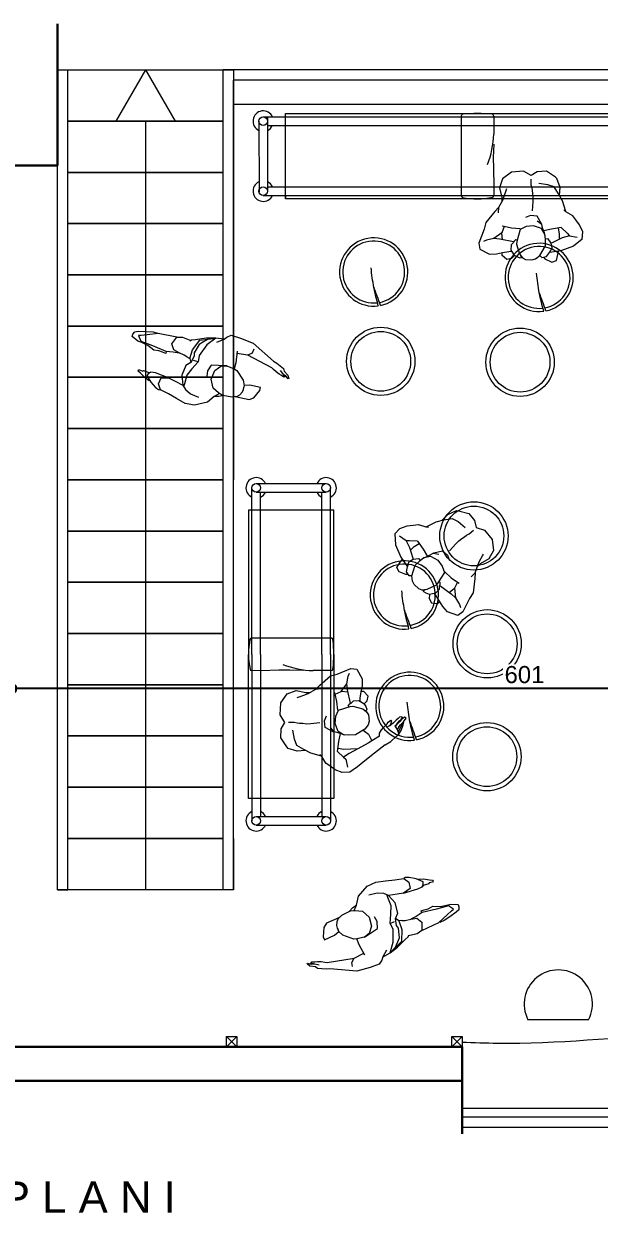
# Model space of a CAD drawing. Header units: millimetres. Extents: x 5421816 to 5431444, y -630403 to -629653.
# Drawn here: x 5427168 to 5427506, y -630363 to -629666 of the extents above; entities that cross this region are included whole.
import ezdxf

# ---------------------------------------------------------------- set-up
doc = ezdxf.new("R2010")
doc.units = ezdxf.units.MM
doc.header["$LTSCALE"] = 0.05
doc.header["$PDMODE"] = 3
doc.layers.get('0').update_dxf_attribs({"color": 253})
for name, color, linetype, lineweight in [('A-ALÇIPAN', 30, 'Continuous', 30), ('TEFRIS', 251, 'Continuous', 9), ('tefriş', 45, 'Continuous', 18)]:
    doc.layers.add(name, color=color, linetype=linetype, lineweight=lineweight)
doc.layers.add('DUVAR', color=255, linetype='Continuous')
doc.styles.add('A Tasarım_ölçü yazısı', font='romans.shx', dxfattribs={"width": 0.7, "height": 22})
doc.styles.get("Standard").update_dxf_attribs({"font": 'arial.ttf'})
doc.dimstyles.new('A Tasarim_200', dxfattribs={"dimscale": 0.5, "dimtxt": 30, "dimasz": 0.75, "dimexe": 3, "dimexo": 0, "dimgap": 25, "dimtad": 0, "dimdec": 0, "dimzin": 12, "dimdsep": 46, "dimtxsty": 'A Tasarım_ölçü yazısı', "dimblk": 'DD1', "dimcen": 1, "dimdle": 3, "dimse1": 1, "dimse2": 1, "dimclrd": 256, "dimclre": 256, "dimclrt": 7, "dimazin": 0, "dimtm": 1e-09, "dimtfac": 1, "dimtdec": 0, "dimtix": 1, "dimtmove": 1, "dimatfit": 0, "dimldrblk": 'DD1', "dimfxl": 0, "dimfxlon": 1, "dimtvp": 0.8, "dimtolj": 1, "dimtzin": 0, "dimarcsym": 0})

# ---------------------------------------------------------------- blocks, each defined once
blk = doc.blocks.new('ADSAFDF')
for p, q in [((21261.02128082808, -21269.79024081825), (21262.33876405384, -21268.38221481876)), ((21262.33876405384, -21268.38221481876), (21264.66130638997, -21266.77420538668)), ((21264.66130638997, -21266.77420538668), (21270.37612595167, -21267.22250370873)), ((21270.37612595167, -21267.22250370873), (21278.27352093499, -21268.62726456049)), ((21278.27352093499, -21268.62726456049), (21292.06781632888, -21276.40379472724)), ((21209.09762067044, -21276.45748572842), (21210.96368576379, -21275.72468119397)), ((21210.96368576379, -21275.72468119397), (21215.46247846853, -21274.94594832733)), ((21215.46247846853, -21274.94594832733), (21219.50313470497, -21274.25499941499)), ((21222.65958609957, -21274.58552737978), (21216.43922370649, -21276.63988125034)), ((21219.50313470497, -21274.25499941499), (21222.21299369215, -21274.40273603309)), ((21233.73974845434, -21274.4369991526), (21222.65958609957, -21274.58552737978)), ((21231.7076283874, -21278.76807763416), (21233.73974845434, -21274.4369991526)), ((21233.73974845434, -21274.4369991526), (21237.08398888923, -21273.8181839946)), ((21233.73974845434, -21274.4369991526), (21233.73974845434, -21274.4369991526)), ((21237.08398888923, -21273.8181839946), (21242.14966841856, -21274.73626675423)), ((21242.55486767187, -21274.43861448665), (21241.72438098388, -21275.08241823575)), ((21244.84078001706, -21273.65243030599), (21242.55486767187, -21274.43861448665)), ((21244.26469721422, -21279.7805335669), (21247.31479425552, -21273.40839692921)), ((21250.71554393176, -21271.43526263456), (21244.84078001706, -21273.65243030599)), ((21247.35740318572, -21275.9972864856), (21245.69695624022, -21281.36738582347)), ((21247.31479425552, -21273.40839692921), (21256.11185535436, -21270.20439324481)), ((21249.58006438303, -21273.93924224535), (21247.35740318572, -21275.9972864856)), ((21251.90436319668, -21275.08115755925), (21248.71512002022, -21282.18479312339)), ((21251.8733107251, -21271.84268756581), (21249.58006438303, -21273.93924224535)), ((21256.11185535436, -21270.20439324481), (21250.71554393176, -21271.43526263456)), ((21256.11185535436, -21270.20439324481), (21251.8733107251, -21271.84268756581)), ((21256.11185535436, -21270.20439324481), (21251.90436319668, -21275.08115755925)), ((21261.17465887011, -21269.75761301386), (21256.11185535436, -21270.20439324481)), ((21256.11185535436, -21270.20439324481), (21256.11185535436, -21270.20439324481)), ((21257.31646146192, -21272.4095696007), (21261.02128082808, -21269.79024081825)), ((21270.06698108098, -21275.1674159242), (21270.71207801231, -21281.97086150716)), ((21278.76091197655, -21274.42837917607), (21276.55625718665, -21276.21538311328)), ((21279.43278273256, -21271.96765850832), (21278.76091197655, -21274.42837917607)), ((21208.12483748337, -21279.51837666423), (21208.20569472602, -21278.10461784874)), ((21211.87414658093, -21281.41442815512), (21208.12483748337, -21279.51837666423)), ((21208.20569472602, -21278.10461784874), (21209.09762067044, -21276.45748572842)), ((21213.19097953083, -21277.78142474016), (21211.59660249532, -21278.09571607166)), ((21211.59660249532, -21278.09571607166), (21213.5773979779, -21281.02722207587)), ((21214.39877410829, -21281.80887766334), (21211.87414658093, -21281.41442815512)), ((21216.43922370649, -21276.63988125034), (21213.19097953083, -21277.78142474016)), ((21213.5773979779, -21281.02722207587), (21220.8323165702, -21282.23143302911)), ((21218.22278107815, -21282.74371006929), (21214.39877410829, -21281.80887766334)), ((21222.09528068662, -21284.65363525133), (21218.22278107815, -21282.74371006929)), ((21220.8323165702, -21282.23143302911), (21229.1962068986, -21283.88311659912)), ((21233.50363476673, -21282.15627537823), (21231.7076283874, -21278.76807763416)), ((21233.40895922026, -21283.21848834473), (21236.95207698731, -21283.07978494851)), ((21236.95207698731, -21283.07978494851), (21233.50363476673, -21282.15627537823)), ((21240.15991029005, -21283.84025954373), (21236.95207698731, -21283.07978494851)), ((21243.70060548537, -21285.09270433227), (21244.26469721422, -21279.7805335669)), ((21245.69695624022, -21281.36738582347), (21246.08460481246, -21283.28061611619)), ((21248.71512002022, -21282.18479312339), (21248.87235627261, -21285.89948996801)), ((21276.55625718665, -21276.21538311328), (21270.07862818311, -21276.47233933277)), ((21270.71207801231, -21281.97086150716), (21270.40485266804, -21285.6461562868)), ((21291.98932408018, -21280.35521563626), (21276.55625718665, -21276.21538311328)), ((21293.1418718687, -21281.16040182806), (21291.98932408018, -21280.35521563626)), ((21292.06781632888, -21276.40379472724), (21294.14695765077, -21277.1404002189)), ((21294.93511956916, -21282.28122680131), (21293.1418718687, -21281.16040182806)), ((21294.14695765077, -21277.1404002189), (21298.59156968376, -21279.3943751636)), ((21296.84911745635, -21283.21604586781), (21294.93511956916, -21282.28122680131)), ((21296.95891378759, -21280.90214085951), (21299.49760585345, -21282.98433289936)), ((21298.59156968376, -21279.3943751636), (21299.34169031083, -21280.85457735776)), ((21300.9541377093, -21283.36689980302), (21298.94979826032, -21282.6765745317)), ((21299.34169031083, -21280.85457735776), (21302.00647918061, -21282.60956245571)), ((21299.49760585345, -21282.98433289936), (21300.89242853111, -21283.78497051649)), ((21302.00647918061, -21282.60956245571), (21302.96535531075, -21284.446884706)), ((21225.04863802094, -21284.41926079472), (21222.09528068662, -21284.65363525133)), ((21227.42188516388, -21284.83623864887), (21225.04863802094, -21284.41926079472)), ((21229.34665290958, -21285.13301937712), (21227.42188516388, -21284.83623864887)), ((21229.1962068986, -21283.88311659912), (21233.40895922026, -21283.21848834473)), ((21229.45719983118, -21283.93751648637), (21229.34665290958, -21285.13301937712)), ((21241.95440874798, -21284.56203149165), (21240.15991029005, -21283.84025954373)), ((21242.29395322071, -21289.55165666513), (21241.24679067278, -21295.64125995937)), ((21241.95440874798, -21284.56203149165), (21243.70060548537, -21285.09270433227)), ((21244.90361263929, -21287.18186524674), (21242.29395322071, -21289.55165666513)), ((21243.70060548537, -21285.09270433227), (21244.90361263929, -21287.18186524674)), ((21246.08460481246, -21283.28061611619), (21244.90361263929, -21287.18186524674)), ((21248.87235627261, -21285.89948996801), (21246.15938685093, -21285.76433349903)), ((21248.87235627261, -21285.89948996801), (21246.26179198864, -21290.71433720591)), ((21256.91092829408, -21286.27222544388), (21255.3438294367, -21289.95017500957)), ((21255.3438294367, -21289.95017500957), (21255.73413276584, -21293.12327881772)), ((21261.09286541501, -21285.55675035642), (21256.91092829408, -21286.27222544388)), ((21258.55308078238, -21294.25809475647), (21259.5535139148, -21288.98831893945)), ((21259.5535139148, -21288.98831893945), (21262.4457418391, -21285.61447069187)), ((21265.93093138831, -21284.81364522578), (21261.09286541501, -21285.55675035642)), ((21262.4457418391, -21285.61447069187), (21265.93093138831, -21284.81364522578)), ((21265.93093138831, -21284.81364522578), (21270.40485266804, -21285.6461562868)), ((21270.40485266804, -21285.6461562868), (21272.22329689046, -21286.26822601773)), ((21270.40485266804, -21285.6461562868), (21272.22329689046, -21286.26822601773)), ((21272.22329689046, -21286.26822601773), (21276.94989765799, -21291.07568864239)), ((21298.45125758933, -21283.71137202337), (21296.84911745635, -21283.21604586781)), ((21299.97223578192, -21284.33174841352), (21298.45125758933, -21283.71137202337)), ((21300.89242853111, -21283.78497051649), (21299.97223578192, -21284.33174841352)), ((21302.61076360971, -21284.80702046108), (21300.9541377093, -21283.36689980302)), ((21302.96535531075, -21284.446884706), (21302.61076360971, -21284.80702046108)), ((21241.24679067278, -21295.64125995937), (21242.97053259861, -21301.14556078307)), ((21244.10037745467, -21295.00934541131), (21243.87515747093, -21300.23306887449)), ((21246.26179198864, -21290.71433720591), (21244.10037745467, -21295.00934541131)), ((21260.68945996177, -21299.1618721147), (21258.55308078238, -21294.25809475647)), ((21276.94989765799, -21291.07568864239), (21278.17556809489, -21294.00474773619)), ((21278.03690610735, -21297.8648293151), (21278.31350385914, -21296.22539784707)), ((21281.34199713746, -21293.15016544088), (21278.17556809489, -21294.00474773619)), ((21278.17556809489, -21294.00474773619), (21278.23887156988, -21295.02388086185)), ((21278.31350385914, -21296.22539784707), (21278.23887156988, -21295.02388086185)), ((21287.82391245455, -21293.13555120643), (21281.34199713746, -21293.15016544088)), ((21285.20154008568, -21299.84184071157), (21287.82754465365, -21294.98883901527)), ((21287.82754465365, -21294.98883901527), (21287.82391245455, -21293.13555120643)), ((21215.71669033636, -21297.85340706923), (21216.39268611346, -21297.67228833696)), ((21215.75464104007, -21298.61652311614), (21215.71669033636, -21297.85340706923)), ((21217.38396876081, -21299.5579991689), (21215.75464104007, -21298.61652311614)), ((21216.39268611346, -21297.67228833696), (21218.32167058729, -21298.05385972482)), ((21219.31094875335, -21300.9046744572), (21217.38396876081, -21299.5579991689)), ((21218.32167058729, -21298.05385972482), (21218.66793934279, -21297.57663731265)), ((21218.66793934279, -21297.57663731265), (21222.0709929408, -21298.03990207948)), ((21220.40856167231, -21301.51009178946), (21219.31094875335, -21300.9046744572)), ((21223.2661306697, -21302.7679875621), (21220.40856167231, -21301.51009178946)), ((21221.86655816622, -21298.75507198865), (21221.17457367929, -21299.97199042541)), ((21221.17457367929, -21299.97199042541), (21224.31912916543, -21303.28062313288)), ((21223.00291607118, -21297.6260548265), (21221.86655816622, -21298.75507198865)), ((21222.0709929408, -21298.03990207948), (21223.00291607118, -21297.6260548265)), ((21225.82531312389, -21297.52319374404), (21223.00291607118, -21297.6260548265)), ((21224.31912916543, -21303.28062313288), (21227.58721367574, -21305.80560917572)), ((21234.38471958067, -21298.8175316122), (21225.82531312389, -21297.52319374404)), ((21228.88292466945, -21303.36485887083), (21229.7002529028, -21299.6329984187)), ((21230.6839536246, -21306.54410845131), (21228.88292466945, -21303.36485887083)), ((21229.7002529028, -21299.6329984187), (21234.38471958067, -21298.8175316122)), ((21234.38471958067, -21298.8175316122), (21238.13003979226, -21299.77877733046)), ((21238.13003979226, -21299.77877733046), (21242.97053259861, -21301.14556078307)), ((21242.97053259861, -21301.14556078307), (21245.12746247453, -21303.34580424838)), ((21243.87515747093, -21300.23306887449), (21243.72032805006, -21301.49327424202)), ((21245.12746247453, -21303.34580424838), (21248.45259692759, -21305.15794995843)), ((21262.42552697177, -21303.80805623701), (21259.24029934971, -21308.02647940232)), ((21264.49991846759, -21301.33238377276), (21260.68945996177, -21299.1618721147)), ((21264.96887055145, -21301.50057959629), (21262.42552697177, -21303.80805623701)), ((21265.0412769277, -21303.37047044868), (21262.42552697177, -21303.80805623701)), ((21266.97915062383, -21302.22159297493), (21264.49991846759, -21301.33238377276)), ((21267.82306185235, -21302.19962434722), (21265.0412769277, -21303.37047044868)), ((21272.66245520563, -21302.08645597195), (21266.97915062383, -21302.22159297493)), ((21274.45393967971, -21301.41236069699), (21272.66245520563, -21302.08645597195)), ((21274.45393967971, -21301.41236069699), (21282.85402881775, -21301.41530654334)), ((21274.46568945769, -21301.41566273722), (21275.3698806893, -21301.07930855484)), ((21275.3698806893, -21301.07930855484), (21276.90555514785, -21299.73543201563)), ((21276.90555514785, -21299.73543201563), (21278.03690610735, -21297.8648293151)), ((21282.85402881775, -21301.41530654334), (21285.20154008568, -21299.84184071157)), ((21227.58721367574, -21305.80560917572), (21229.65436842645, -21306.60281101339)), ((21229.65436842645, -21306.60281101339), (21230.6839536246, -21306.54410845131)), ((21235.91621447657, -21307.94640905792), (21230.6839536246, -21306.54410845131)), ((21240.98765937091, -21309.68420870728), (21235.91621447657, -21307.94640905792)), ((21246.54975783686, -21311.43510770112), (21240.98765937091, -21309.68420870728)), ((21248.45259692759, -21305.15794995843), (21253.35890512954, -21306.13895869504)), ((21259.24029934971, -21308.02647940232), (21252.05537946356, -21311.29630706233)), ((21252.05537946356, -21311.29630706233), (21246.54975783686, -21311.43510770112))]:
    blk.add_line(p, q)
blk = doc.blocks.new('insanplanoturan2')
for p, q in [((-4.345460804039348, 28.00359662565734), (-8.086140399309741, 30.21107921943279)), ((-3.590950618071972, 26.86895153683618), (-4.345460804039348, 28.00359662565734)), ((-1.535937502870588, 25.72386914699471), (-5.348861983028186, 20.44999255022937)), ((1.113041609659938, 27.39352870883213), (-1.535937502870588, 25.72386914699471)), ((3.272360946843925, 27.83502522758722), (1.113041609659938, 27.39352870883213)), ((6.996986123250487, 27.12060358814717), (3.272360946843925, 27.83502522758722)), ((8.626509637928372, 25.99679426767967), (6.996986123250487, 27.12060358814717)), ((10.1436522205595, 23.58863143810645), (8.626509637928372, 25.99679426767967)), ((10.16773384885524, 25.88441333563292), (9.258668015088475, 25.73298380769902)), ((9.258668015088475, 25.73298380769902), (9.55863200756339, 24.51723495079868)), ((11.38786968250566, 17.64849645849252), (10.1436522205595, 23.58863143810645)), ((11.59657712773533, 25.19407332448859), (10.16773384885524, 25.88441333563292)), ((13.3705904121876, 24.0702640040211), (11.59657712773533, 25.19407332448859)), ((13.24215506127702, 24.15856330777211), (15.04827718345692, 25.75597798472234)), ((14.97603229856975, 20.86740744068872), (13.3705904121876, 24.0702640040211)), ((16.26841301710737, 21.47747535751393), (14.73521601561242, 21.50155698580966)), ((15.04827718345692, 25.75597798472234), (17.91399095064907, 26.12522961859024)), ((20.07393316490364, 21.80976609806996), (16.26841301710737, 21.47747535751393)), ((17.91399095064907, 26.12522961859024), (20.40242587454139, 23.48427771549161)), ((23.66147290389714, 22.16781536865825), (20.07393316490364, 21.80976609806996)), ((20.40242587454139, 23.48427771549161), (20.20174563874362, 21.81461815365419)), ((27.75534971417161, 21.89489024797328), (23.66147290389714, 22.16781536865825)), ((33.10949840525604, 18.44319019225169), (27.75534971417161, 21.89489024797328)), ((-27.27919815100826, 18.74019694123238), (-27.92940211499302, 14.4055038480006)), ((-27.92940211499302, 14.4055038480006), (-26.54872209270438, 10.19924610567939)), ((-27.27919815100826, 18.74019694123238), (-27.27919815100826, 18.74019694123238)), ((-19.98246477740141, 15.9065920117679), (-24.47770205927142, 17.28727203405654)), ((-18.78641057204672, 14.34128617254531), (-19.98246477740141, 15.9065920117679)), ((-15.71379465674572, 10.73108663746928), (-18.78641057204672, 14.34128617254531)), ((-14.02854905353609, 17.26393155583073), (-14.37229696526596, 14.20222774494337)), ((-14.37229696526596, 14.20222774494337), (-14.0503570072194, 10.86550448852797)), ((-5.348861983028186, 20.44999255022937), (-5.846548967806655, 16.4283606248421)), ((-5.846548967806655, 16.4283606248421), (-5.830494548942816, 13.53053801992232)), ((-5.846548967806655, 14.49380315175161), (-5.54151500939404, 12.71176265786743)), ((8.40977498326675, 9.372443534192563), (10.99453642034204, 16.09121782870185)), ((11.38786968250566, 14.95135408937053), (10.63719194177494, 15.1623441375197)), ((10.99453642034204, 16.09121782870185), (11.38786968250566, 17.64849645849252)), ((11.38786968250566, 14.95135408937053), (12.59195109729226, 15.84237433631261)), ((12.59195109729226, 15.84237433631261), (12.96922994059207, 16.6611496983675)), ((12.93712110286442, 16.1313538758614), (20.71548704238591, 13.8837352349264)), ((12.96922994059207, 16.6611496983675), (14.47834531379127, 17.79298622826692)), ((14.47834531379127, 17.79298622826692), (14.97603229856976, 20.86740744068872)), ((14.97603229856976, 20.86740744068872), (14.97603229856976, 20.8674074406887)), ((19.31072539180153, 14.27706849709003), (19.29302217989135, 10.19777053079887)), ((28.6495679520367, 13.70296832546563), (30.44927111887321, 14.22506110574106)), ((29.4009276477133, 7.028498380074659), (33.27004259389427, 14.87108199505142)), ((33.27004259389427, 14.87108199505142), (33.10949840525604, 18.44319019225169)), ((-26.54872209270438, 10.19924610567939), (-24.71049113279683, 6.988362332915095)), ((-24.71049113279683, 6.988362332915095), (-23.10504924641469, 4.459791361863228)), ((-15.71379465674572, 10.73108663746928), (-9.907324221022513, 10.95137932756424)), ((-9.907324221022513, 10.95137932756424), (-5.083964071775128, 11.59598054683185)), ((-5.830494548942816, 13.53053801992232), (-4.08056289278629, 10.143055639656)), ((-5.54151500939404, 12.71176265786743), (-4.915392673705007, 10.26346378113467)), ((-4.915392673705007, 10.26346378113467), (-4.514032202109469, 7.823192113833812)), ((-4.514032202109469, 7.823192113833809), (-2.097795312042784, 5.48920205494715)), ((-4.514032202109469, 7.823192113833812), (-4.457841736086095, 7.26931466303197)), ((-4.457841736086095, 7.26931466303197), (-2.362740074357397, 2.525233888772739)), ((-4.08056289278629, 10.143055639656), (0.3504567136284109, 8.039926768495405)), ((0.3504567136284109, 8.039926768495405), (4.733313063451668, 8.080062815654955)), ((4.733313063451668, 8.080062815654955), (8.40977498326675, 9.372443534192563)), ((8.2813396323562, 9.051355156916145), (13.28229110843659, 8.104144443950688)), ((13.28229110843659, 8.104144443950688), (17.60895699223646, 6.771627678253502)), ((17.60895699223646, 6.771627678253502), (19.29302217989135, 10.19777053079887)), ((19.29302217989135, 10.19777053079887), (24.15915988867561, 13.11312312946297)), ((20.71548704238591, 13.8837352349264), (24.15915988867561, 13.11312312946297)), ((24.15915988867561, 13.11312312946297), (28.6495679520367, 13.70296832546563)), ((28.02827483485657, 3.215573899917061), (29.4009276477133, 7.028498380074659)), ((-23.10504924641469, 4.459791361863228), (-19.3723968605762, 1.746594573877399)), ((-19.3723968605762, 1.746594573877399), (-18.30477800613208, 0.5665947873865242)), ((-19.25551216677739, 1.617406228099767), (-18.03185288544712, -4.747417856538366)), ((-2.362740074357397, 2.525233888772739), (1.562565337846941, 1.754621783309307)), ((1.562565337846941, 1.754621783309307), (4.620932131404921, 2.65366923968331)), ((17.60895699223646, 6.771627678253502), (18.58024933349765, 6.346185578362238)), ((22.00786776092354, -2.612180147650122), (28.02827483485657, 3.215573899917061)), ((-18.03185288544712, -4.747417856538366), (-16.16954029724383, -9.13027420636162)), ((-0.8054614445667241, -6.08796183166746), (-1.166685869002706, -8.58442396499169)), ((0.1256948495349235, -0.7980308160382954), (-0.8054614445667241, -6.08796183166746)), ((19.45521516157593, -4.875853207448937), (16.82229046790921, -8.79313141022137)), ((20.00106540294585, -1.560615712069815), (19.45521516157593, -4.875853207448937)), ((19.45521516157594, -4.875853207448866), (22.00786776092354, -2.612180147650122)), ((-16.61906402543083, -8.2151723311238), (-17.3495400837347, -12.82279054504055)), ((-17.3495400837347, -12.82279054504055), (-16.11334983122045, -18.20904807385264)), ((-16.16954029724383, -9.13027420636162), (-14.03430258835558, -13.41680404300194)), ((-14.03430258835558, -13.41680404300194), (-10.39797671570002, -15.06238197654363)), ((-1.166685869002706, -8.58442396499169), (-1.046277727524036, -10.84809702479051)), ((-1.046277727524036, -10.84809702479051), (-1.046277727524036, -12.66224635640233)), ((-1.046277727524036, -12.66224635640233), (-1.014168889796402, -14.10714405414626)), ((15.62623626255452, -11.0648316794521), (14.15725693651486, -14.23557940505683)), ((16.82229046790921, -8.79313141022137), (15.62623626255452, -11.0648316794521)), ((17.23970535836857, -10.34238283058014), (17.45661857582844, -7.849134827625004)), ((17.93004536951285, -16.07381036496444), (17.23970535836857, -10.34238283058014)), ((-16.11334983122045, -18.20904807385264), (-15.31865609746129, -19.10809553022663)), ((-15.31865609746129, -19.10809553022663), (-10.34981345910856, -22.99326489527142)), ((-10.39797671570002, -15.06238197654363), (-5.212399422685699, -16.26646339133025)), ((-1.014168889796402, -14.10714405414626), (-0.7251893502476108, -15.80088524427942)), ((-0.7251893502476108, -15.80088524427943), (-0.9933072172564295, -19.22757195790757)), ((14.15725693651486, -14.23557940505683), (13.75589646491931, -15.31122546893288)), ((15.73861719460125, -21.25938765797871), (17.93004536951285, -16.07381036496444)), ((-10.34981345910856, -22.99326489527142), (-5.003691977456022, -23.14578187447773)), ((-5.003691977456022, -23.14578187447773), (-1.150631450138881, -21.35571417116164)), ((-1.150631450138881, -21.35571417116164), (3.071680711046156, -24.3980265458558)), ((3.071680711046156, -24.3980265458558), (10.12759780169568, -24.50238026847064)), ((10.12759780169568, -24.50238026847064), (15.73861719460125, -21.25938765797871))]:
    blk.add_line(p, q)
for points in [[(-8.086140399309741, 30.21107921943279), (-10.88249880090666, 29.65680511091762), (-12.15447909533538, 26.26745591525057), (-12.64088786085354, 24.24230543135512)], [(-27.27919815100826, 18.74019694123238), (-21.76499760181332, 22.31321518697231), (-14.13311524095474, 24.14911266795863), (-7.349219842096375, 24.57278131741703)], [(-1.535937502870588, 25.72386914699471), (-2.543960588857374, 26.97357033101454), (-5.370583696477013, 26.69112456470893), (-7.349219842096375, 24.57278131741703), (-9.186524876906276, 21.88954671309855), (-8.903862655287298, 19.20631193319545), (-7.349219842096375, 16.52307715329235), (-5.846548967806655, 16.4283606248421)], [(-19.98246477740141, 15.9065920117679), (-15.54642694333614, 16.66430003644516), (-9.469187098525254, 19.06508905004264), (-8.903862655287298, 19.20631193319545)]]:
    blk.add_lwpolyline(points)
blk = doc.blocks.new('xccxc')
at = {"rotation": 180}
blk.add_blockref('insanplanoturan2', (220488.9099764498, -31825.14439994723), dxfattribs=at)
blk = doc.blocks.new('dada')
for p, q in [((219967.8187333976, -31810.10482326217), (219965.6273052227, -31815.2904005551)), ((219973.4297527905, -31806.8618306515), (219967.8187333976, -31810.10482326217)), ((219980.4856698812, -31806.96618437461), (219973.4297527905, -31806.8618306515)), ((219984.7079820423, -31810.00849674895), (219980.4856698812, -31806.96618437461)), ((219984.2825399424, -31815.56332567588), (219984.5506578094, -31812.1366389624)), ((219988.5610425697, -31808.21842904549), (219984.7079820423, -31810.00849674895)), ((219993.9071640513, -31808.37094602522), (219988.5610425697, -31808.21842904549)), ((219998.8760066897, -31812.25611538973), (219993.9071640513, -31808.37094602522)), ((219999.6707004234, -31813.15516284641), (219998.8760066897, -31812.25611538973)), ((220000.906890676, -31818.54142037474), (219999.6707004234, -31813.15516284641)), ((219965.6273052227, -31815.2904005551), (219966.3176452338, -31821.02182808958)), ((219967.9311143297, -31820.29937924046), (219969.4000936557, -31817.12863151517)), ((219969.4000936557, -31817.12863151517), (219969.8014541273, -31816.05298545092)), ((219984.571519482, -31817.25706686612), (219984.2825399424, -31815.56332567588)), ((219984.6036283198, -31818.70196456343), (219984.571519482, -31817.25706686612)), ((219984.6036283198, -31820.51611389566), (219984.6036283198, -31818.70196456343)), ((219993.9553273079, -31816.30182894386), (219988.7697500149, -31815.09774752866)), ((219997.5916531805, -31817.9474068775), (219993.9553273079, -31816.30182894386)), ((219999.7268908894, -31822.23393671375), (219997.5916531805, -31817.9474068775)), ((220000.1764146177, -31823.1490385893), (220000.906890676, -31818.54142037474)), ((219964.1021354306, -31826.48835771225), (219961.5494828313, -31828.75203077283)), ((219963.5562851892, -31829.8035952083), (219964.1021354306, -31826.48835771225)), ((219964.1021354306, -31826.48835771225), (219966.7350601243, -31822.57107951)), ((219966.3176452338, -31821.02182808958), (219966.1007320164, -31823.51507609218)), ((219966.7350601243, -31822.57107951), (219967.9311143297, -31820.29937924046)), ((219983.4316557427, -31830.56618010413), (219984.3628120367, -31825.27624908809)), ((219984.3628120367, -31825.27624908809), (219984.7240364612, -31822.7797869553)), ((219984.7240364612, -31822.7797869553), (219984.6036283198, -31820.51611389566)), ((220001.5892034777, -31826.61679306321), (219999.7268908894, -31822.23393671375)), ((220002.812862759, -31832.98161714871), (220001.5892034777, -31826.61679306321)), ((219961.5494828313, -31828.75203077283), (219955.5290757574, -31834.57978482053)), ((219981.9947852543, -31833.11883270342), (219978.9364184608, -31834.0178801601)), ((219985.9200906666, -31833.88944480915), (219981.9947852543, -31833.11883270342)), ((219988.0151923284, -31838.63352558363), (219985.9200906666, -31833.88944480915)), ((220002.9297474528, -31833.11080549445), (220001.8621285984, -31831.93080570709)), ((220006.6623998386, -31835.82400228243), (220002.9297474528, -31833.11080549445)), ((219954.1564229445, -31838.39270930059), (219950.2873079983, -31846.23529291499)), ((219955.5290757574, -31834.57978482053), (219954.1564229445, -31838.39270930059)), ((219965.9483935999, -31838.13583859868), (219964.2643284123, -31841.56198145051)), ((219965.9483935999, -31838.13583859868), (219964.9771012587, -31837.71039649818)), ((219970.2750594838, -31839.4683553639), (219965.9483935999, -31838.13583859868)), ((219975.2760109598, -31840.4155660772), (219970.2750594838, -31839.4683553639)), ((219975.1475756089, -31840.73665445458), (219972.5628141719, -31847.45542874906)), ((219978.8240375288, -31839.44427373607), (219975.1475756089, -31840.73665445458)), ((219983.2068938786, -31839.40413768843), (219978.8240375288, -31839.44427373607)), ((219987.6379134851, -31841.50726655938), (219983.2068938786, -31839.40413768843)), ((219988.0713827943, -31839.18740303416), (219985.6551459042, -31836.8534129753)), ((219988.0713827943, -31839.18740303416), (219988.0151923284, -31838.63352558363)), ((219988.4727432659, -31841.62767470136), (219988.0713827943, -31839.18740303416)), ((220008.267841725, -31838.35257325295), (220006.6623998386, -31835.82400228243)), ((220010.106072685, -31841.56345702588), (220008.267841725, -31838.35257325295)), ((219950.2873079983, -31846.23529291499), (219950.447852187, -31849.80740111202)), ((219954.9077826402, -31845.06717924561), (219953.1080794733, -31845.58927202571)), ((219959.3981907036, -31844.47733404927), (219954.9077826402, -31845.06717924561)), ((219964.2643284123, -31841.56198145051), (219959.3981907036, -31844.47733404927)), ((219962.8418635499, -31845.247946155), (219959.3981907036, -31844.47733404927)), ((219970.6202294894, -31847.49556479576), (219962.8418635499, -31845.247946155)), ((219964.2466252003, -31845.64127941683), (219964.2643284123, -31841.56198145051)), ((219970.5881206517, -31848.02536061846), (219969.0790052784, -31849.15719714828)), ((219970.965399495, -31847.20658525612), (219970.5881206517, -31848.02536061846)), ((219972.1694809097, -31846.31556500934), (219970.965399495, -31847.20658525612)), ((219972.1694809097, -31846.31556500934), (219972.9201586505, -31846.52655505735)), ((219972.5628141719, -31847.45542874906), (219972.1694809097, -31849.01270737845)), ((219989.3878451411, -31844.89474893987), (219987.6379134851, -31841.50726655938)), ((219989.0988656016, -31844.07597357847), (219988.4727432659, -31841.62767470136)), ((219993.4646748132, -31842.31559024818), (219988.641314664, -31842.96019146659)), ((219988.9062125753, -31851.81420347068), (219989.40389956, -31847.79257154532)), ((219989.40389956, -31845.85801407203), (219989.0988656016, -31844.07597357847)), ((219989.40389956, -31847.79257154532), (219989.3878451411, -31844.89474893987)), ((219999.271145249, -31842.09529755797), (219993.4646748132, -31842.31559024818)), ((219997.0136941015, -31853.7246793152), (219997.9296475574, -31845.56643866535)), ((219997.9296475574, -31845.56643866535), (219997.6077075994, -31842.2297154085)), ((219999.271145249, -31842.09529755797), (220002.3437611642, -31845.7054970923)), ((219999.9677071724, -31848.98059854071), (220002.3437611642, -31845.7054970923)), ((220002.3437611642, -31845.7054970923), (220003.5398153696, -31847.2708029316)), ((220003.5398153696, -31847.2708029316), (220008.0350526516, -31848.65148295436)), ((220011.4867527073, -31845.76971476778), (220010.106072685, -31841.56345702588)), ((220010.8365487432, -31850.10440786157), (220011.4867527073, -31845.76971476778)), ((219950.447852187, -31849.80740111202), (219955.802000878, -31853.25910116799)), ((219955.802000878, -31853.25910116799), (219959.8958776883, -31853.53202628877)), ((219959.8958776883, -31853.53202628877), (219963.4834174273, -31853.17397701806)), ((219963.1549247177, -31854.84848863605), (219963.3556049535, -31853.17882907364)), ((219965.6433596415, -31857.48944053866), (219963.1549247177, -31854.84848863605)), ((219963.4834174273, -31853.17397701806), (219967.2889375751, -31852.84168627739)), ((219967.2889375751, -31852.84168627739), (219968.8221345766, -31852.86576790616)), ((219969.0790052784, -31849.15719714828), (219968.5813182937, -31852.23161836129)), ((219968.5813182937, -31852.23161836129), (219970.18676018, -31855.43447492432)), ((219968.5813182937, -31852.23161836129), (219968.5813182937, -31852.23161836129)), ((219972.1694809097, -31849.01270737845), (219973.4136983716, -31854.95284235824)), ((219973.4136983716, -31854.95284235824), (219974.9308409543, -31857.3610051877)), ((219985.0932880951, -31857.08808006693), (219988.9062125753, -31851.81420347068)), ((219993.1686607835, -31859.66481429499), (219997.0136941015, -31853.7246793152)), ((219997.0136941015, -31853.7246793152), (219999.9677071724, -31848.98059854071)), ((220003.6682507206, -31858.46876008969), (220007.3768214781, -31854.47120979216)), ((220007.3768214781, -31854.47120979216), (220010.8365487432, -31850.10440786157)), ((220010.8365487432, -31850.10440786157), (220010.8365487432, -31850.10440786157)), ((219968.5090734088, -31857.12018890467), (219965.6433596415, -31857.48944053866)), ((219970.315195531, -31855.52277422763), (219968.5090734088, -31857.12018890467)), ((219970.18676018, -31855.43447492432), (219971.9607734645, -31856.55828424424)), ((219971.9607734645, -31856.55828424424), (219973.3896167434, -31857.24862425562)), ((219973.3896167434, -31857.24862425562), (219974.2986825771, -31857.09719472818)), ((219974.2986825771, -31857.09719472818), (219973.9987185846, -31855.88144587141)), ((219974.9308409543, -31857.3610051877), (219976.5603644689, -31858.48481450856)), ((219976.5603644689, -31858.48481450856), (219980.2849896453, -31859.19923614778)), ((219980.2849896453, -31859.19923614778), (219982.4443089826, -31858.75773962933)), ((219982.4443089826, -31858.75773962933), (219985.0932880951, -31857.08808006693)), ((219985.7996825251, -31856.20508703005), (219987.9028113963, -31859.36780754544)), ((219987.9028113963, -31859.36780754544), (219991.6434909916, -31861.5752901395)), ((219988.5677589089, -31865.90963839062), (219991.6434909916, -31861.5752901395)), ((219991.6434909916, -31861.5752901395), (219993.1686607835, -31859.66481429499)), ((219998.7234897105, -31863.71855505809), (220003.6682507206, -31858.46876008969)), ((219983.158730622, -31868.06930256981), (219981.0475745414, -31869.81923422657)), ((219984.8604990216, -31866.76889464233), (219983.158730622, -31868.06930256981)), ((219986.8030837041, -31865.86984718565), (219984.8604990216, -31866.76889464233)), ((219988.5677589089, -31865.90963839062), (219986.8030837041, -31865.86984718565)), ((219993.3372321817, -31869.50617305815), (219998.7234897105, -31863.71855505809)), ((219977.5156023913, -31876.05637595497), (219978.4547858949, -31875.02889314734)), ((219978.4547858949, -31875.02889314734), (219979.1527900758, -31874.38074640811)), ((219980.1324726662, -31875.8316140908), (219978.6715205496, -31877.01161387723)), ((219980.0843094096, -31870.44535656154), (219978.8160103194, -31871.79392774656)), ((219978.8160103194, -31871.79392774656), (219978.8641735759, -31872.05079844847)), ((219978.8641735759, -31872.05079844847), (219979.1531531155, -31872.17120658953)), ((219979.1527900758, -31874.38074640811), (219980.2689352265, -31873.42345126134)), ((219979.1531531155, -31872.17120658953), (219981.2161459395, -31871.84209100317)), ((219981.0475745414, -31869.81923422657), (219980.0843094096, -31870.44535656154)), ((219982.06766917, -31874.36340160176), (219980.1324726662, -31875.8316140908)), ((219980.260908017, -31876.21692014366), (219981.2803636149, -31875.31787268698)), ((219980.2689352265, -31873.42345126134), (219981.4970268902, -31872.1621443785)), ((219981.2161459395, -31871.84209100317), (219982.1794110713, -31871.28018634274)), ((219981.2803636149, -31875.31787268698), (219982.2275743279, -31874.55528779115)), ((219981.4970268902, -31872.1621443785), (219982.1794110713, -31871.28018634274)), ((219982.2275743279, -31874.55528779115), (219982.06766917, -31874.36340160176)), ((219982.1794110713, -31871.28018634274), (219982.7252613127, -31870.18045865066)), ((219982.2115199091, -31876.84304247864), (219983.8633408775, -31875.8767784673)), ((219982.2275743279, -31874.55528779115), (219983.8633408775, -31875.8767784673)), ((219983.8633408775, -31875.8767784673), (219986.6805280104, -31877.05314712293)), ((219987.8768357517, -31875.8568393809), (219986.6805280104, -31877.05314712293)), ((219991.2180488916, -31872.74916566882), (219987.8768357517, -31875.8568393809)), ((219993.3372321817, -31869.50617305815), (219991.2180488916, -31872.74916566882)), ((219976.2713849294, -31878.09528715044), (219976.6566909822, -31876.8671241074)), ((219976.4078474898, -31878.38426669009), (219976.2713849294, -31878.09528715044)), ((219976.7851263331, -31878.45651157453), (219976.4078474898, -31878.38426669009)), ((219976.4800923746, -31879.78100113078), (219978.1176430988, -31877.91868854288)), ((219976.616554935, -31880.36698741998), (219976.4800923746, -31879.78100113078)), ((219976.8814528462, -31880.615830912), (219976.616554935, -31880.36698741998)), ((219976.6566909822, -31876.8671241074), (219977.5156023913, -31876.05637595497)), ((219977.8607723969, -31877.76617156409), (219976.7851263331, -31878.45651157453)), ((219979.1555914146, -31879.29314953248), (219976.8814528462, -31880.615830912)), ((219978.6715205496, -31877.01161387723), (219977.8607723969, -31877.76617156409)), ((219978.1176430988, -31877.91868854288), (219979.0487993929, -31877.16413085602)), ((219979.0487993929, -31877.16413085602), (219980.260908017, -31876.21692014366)), ((219981.039547332, -31877.68589946974), (219979.1555914146, -31879.29314953248)), ((219981.2458448934, -31878.56295809589), (219979.1555914146, -31879.29314953248)), ((219979.4418951173, -31879.51725859913), (219979.1555914146, -31879.29314953248)), ((219981.0336153805, -31879.23450300258), (219979.4418951173, -31879.51725859913)), ((219984.2877995938, -31878.28020231679), (219981.0336153805, -31879.23450300258)), ((219982.2115199091, -31876.84304247864), (219981.039547332, -31877.68589946974)), ((219983.4742533857, -31877.43193497855), (219981.2458448934, -31878.56295809589)), ((219985.165176326, -31876.82246678203), (219983.4742533857, -31877.43193497855)), ((219986.6805280104, -31877.05314712293), (219984.2877995938, -31878.28020231679)), ((219985.9787222246, -31876.82246678203), (219985.165176326, -31876.82246678203))]:
    blk.add_line(p, q)
blk = doc.blocks.new('adsadf')
at = {"layer": 'tefriş'}
for radius, start, end in [(19.98595231614674, 281.6265878942044, 277.7947198488254), (18.125, 280.7367248492713, 277.0574180428512)]:
    blk.add_arc((5421915.933220262, -626002.8565593442), radius, start, end, dxfattribs=at)
for points in [[(5421918.643800424, -626022.6578483216), (5421916.040841842, -626011.9391768544), (5421914.376574481, -626000.3843106894)], [(5421919.961038552, -626022.4324365865), (5421915.980003579, -626011.6228029196)]]:
    blk.add_spline(points, degree=3, dxfattribs=at)
blk = doc.blocks.new('ASDFFDAS')
at = {"layer": 'tefriş'}
for p, q in [((5422210.245318683, -626155.3896695963), (5422210.245318683, -626202.1141952979)), ((5422229.219908377, -626155.6136672032), (5422229.219908377, -626166.25991683)), ((5422229.245318683, -626172.1666962692), (5422228.93288174, -626179.9445357911)), ((5422228.93288174, -626179.9445357911), (5422229.070490511, -626186.3764911705)), ((5422229.070490511, -626186.3764911705), (5422229.311038733, -626196.7869014099)), ((5422229.311038733, -626196.7869014099), (5422229.245318683, -626202.2277538927))]:
    blk.add_line(p, q, dxfattribs=at)
for centre, radius, start, end in [((5422211.219908377, -626155.6136672032), 1, 96.72582644273128, 180), ((5422219.719908377, -626227.6903215573), 73.57612625931239, 83.27417355726872, 96.72582644273128), ((5422228.219908377, -626155.6136672032), 1, 0, 83.27417355726872), ((5422175.821657078, -626164.69437553), 53.42119580600142, 338.8687825162189, 358.3206711662339), ((5422211.245318683, -626202.2721800302), 1, 180, 255.1846674721551), ((5422219.641416979, -626160.9192661942), 43.19500041887628, 258.4457082011395, 281.7625209001305), ((5422228.245318683, -626202.2277538927), 1, 281.6331868897393, 0)]:
    blk.add_arc(centre, radius, start, end, dxfattribs=at)
blk = doc.blocks.new('SADFFDSAAFSD')
at = {"layer": 'TEFRIS', "linetype": 'ByBlock'}
for p, q in [((5421152.490921769, -623275.4852681528), (5421193.490961051, -623275.4852681528)), ((5421149.990961042, -623375.4852681528), (5421149.990961042, -623277.9501950457)), ((5421152.490921769, -623280.4852681528), (5421193.490961051, -623280.4852681528)), ((5421154.990961042, -623277.9854716281), (5421154.990961042, -623277.9850655361)), ((5421154.990961042, -623375.4852681528), (5421154.990961042, -623280.4852681528)), ((5421190.990961042, -623375.4852681527), (5421190.990961042, -623280.4852681519)), ((5421195.990961042, -623375.4852681528), (5421195.990961042, -623277.9850655361)), ((5421149.990961042, -623375.4852681528), (5421149.990961042, -623473.0203412599)), ((5421154.990961042, -623375.4852681528), (5421154.990961042, -623470.4852681528)), ((5421190.990961042, -623375.4852681529), (5421190.990961042, -623470.4852681537)), ((5421195.990961042, -623375.4852681528), (5421195.990961042, -623472.9854707695)), ((5421152.490921769, -623470.4852681528), (5421193.490961051, -623470.4852681528)), ((5421152.490921769, -623475.4852681528), (5421193.490961051, -623475.4852681528)), ((5421154.990961042, -623472.9850646774), (5421154.990961042, -623472.9854707695))]:
    blk.add_line(p, q, dxfattribs=at)
for centre in [(5421152.490961051, -623277.9852681528), (5421193.490961051, -623277.9852681528), (5421152.490961051, -623472.9852681528), (5421193.490961051, -623472.9852681528)]:
    blk.add_circle(centre, 2.5, dxfattribs=at)
for centre, start, end in [((5421152.490961051, -623277.9852681528), 24.62431831882186, 245.3756815619253), ((5421193.490961051, -623277.9852681528), 294.624318248084, 155.3756816811782), ((5421152.490961051, -623277.9852681528), 294.624318248084, 335.3756816811782), ((5421193.490961051, -623277.9852681528), 204.6243183188218, 245.3756815619253), ((5421152.490961051, -623472.9852681528), 114.6243184388345, 335.3756816859643), ((5421152.490961051, -623472.9852681528), 24.62431831403573, 65.37568175152212), ((5421193.490961051, -623472.9852681528), 114.6243184388345, 155.3756816859643), ((5421193.490961051, -623472.9852681528), 204.6243183140357, 65.37568175152214)]:
    blk.add_arc(centre, 6, start, end, dxfattribs=at)
at = {"layer": 'tefriş', "transparency": 33554541}
for p, q in [((5421197.987012052, -623290.9851988298), (5421147.987012052, -623290.9851988298)), ((5421147.987012052, -623290.9851988298), (5421147.987012052, -623375.4852681528)), ((5421197.987012052, -623375.4852681528), (5421197.987012052, -623290.9851988298)), ((5421147.987012052, -623459.9853374758), (5421147.987012052, -623375.4852681528)), ((5421197.987012052, -623375.4852681528), (5421197.987012052, -623459.9853374758)), ((5421197.987012052, -623459.9853374758), (5421147.987012052, -623459.9853374758))]:
    blk.add_line(p, q, dxfattribs=at)
blk = doc.blocks.new('DD1')
h = blk.add_hatch(color=256)
h.dxf.hatch_style = 1
edge = h.paths.add_edge_path()
edge.add_arc((0, 0), 8, 0, 360)
for p, q in [((0, 33.12175307216239), (-5.82077e-11, -33.12175307213329)), ((-18.19470904464832, 0), (18.19470904464832, 0))]:
    blk.add_line(p, q)
blk.add_circle((0, 0), 8)
blk = doc.blocks.new('*D55')
at = {"layer": 'Defpoints', "color": 0, "transparency": 16777216}
for p in [(5427762.265941272, -629953.0308039769), (5427161.25531717, -629959.1847151102), (5427161.25531717, -630055.4669362956)]:
    blk.add_point(p, dxfattribs=at)
at = {"layer": 'tefriş', "lineweight": -2, "transparency": 16777216}
blk.add_line((5427761.890941272, -630055.4669362956), (5427161.63031717, -630055.4669362956), dxfattribs=at)
at = {"layer": 'tefriş', "lineweight": -2, "transparency": 16777216, "xscale": 0.375, "yscale": 0.375, "zscale": 0.375, "rotation": 180}
blk.add_blockref('DD1', (5427161.25531717, -630055.4669362956), dxfattribs=at)
at = {"layer": 'tefriş', "lineweight": -2, "transparency": 16777216, "xscale": 0.375, "yscale": 0.375, "zscale": 0.375}
blk.add_blockref('DD1', (5427762.265941272, -630055.4669362956), dxfattribs=at)
at = {"layer": 'tefriş', "color": 7, "transparency": 16777216, "insert": (5427461.760629221, -630047.297768492), "char_height": 10, "attachment_point": 5, "bg_fill": 3, "box_fill_scale": 1.1, "bg_fill_color": 256, "bg_fill_true_color": 13158600, "bg_fill_transparency": 0}
blk.add_mtext('\\A1;601', dxfattribs=at)

msp = doc.modelspace()

# ---------------------------------------------------------------- linework, layer by layer
at = {"layer": 'A-ALÇIPAN'}
for p, q in [((5427188.255317165, -629666.1847151102), (5427188.255317165, -629749.1847151102)), ((5427188.255317165, -629749.1847151102), (5427155.255317165, -629749.1847151101)), ((5427155.255317165, -630265.1847151102), (5427425.255317165, -630265.1847151102)), ((5427425.255317165, -630265.1847151102), (5427425.255317165, -630316.1847151101)), ((5426827.255317165, -630285.1847151102), (5427425.255317165, -630285.1847151102))]:
    msp.add_line(p, q, dxfattribs=at)
at = {"layer": 'TEFRIS', "linetype": 'ByBlock'}
for p, q in [((5427194.255317165, -630173.1847151102), (5427194.255317165, -629693.1847151102)), ((5427239.755317165, -629693.1847151102), (5427222.367985372, -629723.1847151102)), ((5427239.755317165, -629693.1847151102), (5427257.142648957, -629723.1847151102)), ((5427719.755317165, -629693.1847151102), (5427285.255317165, -629693.1847151102)), ((5427285.255317165, -630173.1847151102), (5427285.255317165, -629693.1847151102)), ((5427719.755317165, -629699.1847151102), (5427291.255317165, -629699.1847151102)), ((5427291.255317165, -630173.1847151102), (5427291.255317165, -629699.1847151102)), ((5427291.255317166, -629713.1847151102), (5427719.755317165, -629713.1847151102)), ((5427239.755317165, -629723.1847151102), (5427239.755317165, -630173.1847151102)), ((5427306.255317164, -629723.1870223102), (5427306.301394034, -629764.662482074)), ((5427308.755317165, -629720.6847151103), (5427787.896756524, -629720.6847151103)), ((5427311.255317165, -629720.6847151103), (5427311.255317164, -629764.1847956012)), ((5427311.255317165, -629725.6847151103), (5427785.396756523, -629725.6847151103)), ((5427308.755317165, -629766.6847151103), (5427787.896756524, -629766.6847151103)), ((5427311.255317165, -629761.6847151103), (5427785.396756524, -629761.6847151102)), ((5427188.255317165, -630173.1847151102), (5427194.255317165, -630173.1847151102)), ((5427425.255317165, -630306.1847151102), (5427701.755317166, -630306.1847151102)), ((5427425.255317165, -630312.1847151102), (5427701.755317166, -630312.1847151102))]:
    msp.add_line(p, q, dxfattribs=at)
for points in [[(5427188.255317165, -629693.1847151102), (5427291.255317165, -629693.1847151102), (5427291.255317165, -629723.1847151102)], [(5427285.255317165, -629723.1847151102), (5427194.255317165, -629723.1847151102)], [(5427194.255317165, -629723.1847151102), (5427285.255317165, -629723.1847151102)], [(5427291.255317165, -629723.1847151102), (5427291.255317165, -629753.1847151102)], [(5427188.255317165, -629753.1847151102), (5427188.255317165, -629749.1847151102)], [(5427188.255317165, -629783.1847151102), (5427188.255317165, -629753.1847151102)], [(5427285.255317165, -629753.1847151102), (5427194.255317165, -629753.1847151102)], [(5427194.255317165, -629753.1847151102), (5427285.255317165, -629753.1847151102)], [(5427291.255317165, -629753.1847151102), (5427291.255317165, -629783.1847151102)], [(5427188.255317165, -629813.1847151102), (5427188.255317165, -629783.1847151102)], [(5427285.255317165, -629783.1847151102), (5427194.255317165, -629783.1847151102)], [(5427194.255317165, -629783.1847151102), (5427285.255317165, -629783.1847151102)], [(5427291.255317165, -629783.1847151102), (5427291.255317165, -629813.1847151102)], [(5427188.255317165, -629843.1847151102), (5427188.255317165, -629813.1847151102)], [(5427285.255317165, -629813.1847151102), (5427194.255317165, -629813.1847151102)], [(5427194.255317165, -629813.1847151102), (5427285.255317165, -629813.1847151102)], [(5427291.255317165, -629813.1847151102), (5427291.255317165, -629843.1847151102)], [(5427188.255317165, -629873.1847151102), (5427188.255317165, -629843.1847151102)], [(5427285.255317165, -629843.1847151102), (5427194.255317165, -629843.1847151102)], [(5427194.255317165, -629843.1847151102), (5427285.255317165, -629843.1847151102)], [(5427291.255317165, -629843.1847151102), (5427291.255317165, -629873.1847151102)], [(5427188.255317165, -629903.1847151102), (5427188.255317165, -629873.1847151102)], [(5427285.255317165, -629873.1847151102), (5427194.255317165, -629873.1847151102)], [(5427194.255317165, -629873.1847151102), (5427285.255317165, -629873.1847151102)], [(5427291.255317165, -629873.1847151102), (5427291.255317165, -629903.1847151102)], [(5427188.255317165, -629933.1847151102), (5427188.255317165, -629903.1847151102)], [(5427285.255317165, -629903.1847151102), (5427194.255317165, -629903.1847151102)], [(5427194.255317165, -629903.1847151102), (5427285.255317165, -629903.1847151102)], [(5427291.255317165, -629903.1847151102), (5427291.255317165, -629933.1847151102)], [(5427188.255317165, -629963.1847151102), (5427188.255317165, -629933.1847151102)], [(5427285.255317165, -629933.1847151102), (5427194.255317165, -629933.1847151102)], [(5427194.255317165, -629933.1847151102), (5427285.255317165, -629933.1847151102)], [(5427188.255317165, -629993.1847151102), (5427188.255317165, -629963.1847151102)], [(5427285.255317165, -629963.1847151102), (5427194.255317165, -629963.1847151102)], [(5427194.255317165, -629963.1847151102), (5427285.255317165, -629963.1847151102)], [(5427188.255317165, -630023.1847151102), (5427188.255317165, -629993.1847151102)], [(5427285.255317165, -629993.1847151102), (5427194.255317165, -629993.1847151102)], [(5427194.255317165, -629993.1847151102), (5427285.255317165, -629993.1847151102)], [(5427188.255317165, -630053.1847151102), (5427188.255317165, -630023.1847151102)], [(5427285.255317165, -630023.1847151102), (5427194.255317165, -630023.1847151102)], [(5427194.255317165, -630023.1847151102), (5427285.255317165, -630023.1847151102)], [(5427188.255317165, -630083.1847151102), (5427188.255317165, -630053.1847151102)], [(5427285.255317165, -630053.1847151102), (5427194.255317165, -630053.1847151102)], [(5427194.255317165, -630053.1847151102), (5427285.255317165, -630053.1847151102)], [(5427188.255317165, -630113.1847151102), (5427188.255317165, -630083.1847151102)], [(5427285.255317165, -630083.1847151102), (5427194.255317165, -630083.1847151102)], [(5427194.255317165, -630083.1847151102), (5427285.255317165, -630083.1847151102)], [(5427188.255317165, -630143.1847151102), (5427188.255317165, -630113.1847151102)], [(5427285.255317165, -630113.1847151102), (5427194.255317165, -630113.1847151102)], [(5427194.255317165, -630113.1847151102), (5427285.255317165, -630113.1847151102)], [(5427291.255317165, -630143.1847151102), (5427291.255317165, -630173.1847151102), (5427188.255317165, -630173.1847151102), (5427188.255317165, -630143.1847151102)], [(5427285.255317165, -630143.1847151102), (5427194.255317165, -630143.1847151102)], [(5427194.255317165, -630143.1847151102), (5427285.255317165, -630143.1847151102)]]:
    msp.add_lwpolyline(points, dxfattribs=at)
for centre, radius in [((5427308.755317165, -629723.1847151103), 2.5), ((5427308.755317165, -629764.1847151103), 2.5), ((5427377.585044992, -629863.8322341823), 20), ((5427377.585044992, -629863.8322341823), 17.5), ((5427459.19394312, -629864.3414876357), 20), ((5427459.19394312, -629864.3414876357), 17.5), ((5427432.169468204, -629966.0715299849), 20), ((5427432.169468204, -629966.0715299849), 17.5), ((5427439.920693449, -630029.2271091839), 20), ((5427439.920693449, -630029.2271091839), 17.5), ((5427439.779210395, -630095.317497452), 20), ((5427439.779210395, -630095.317497452), 17.5)]:
    msp.add_circle(centre, radius, dxfattribs=at)
for centre, start, end in [((5427308.755317165, -629723.1847151103), 24.62431835115162, 245.375681647903), ((5427308.755317165, -629723.1847151103), 294.624318352097, 335.3756816488484), ((5427308.755317165, -629764.1847151103), 114.624318352097, 335.3756816488484), ((5427308.755317165, -629764.1847151103), 24.62431835115162, 65.37568164790302)]:
    msp.add_arc(centre, 6, start, end, dxfattribs=at)
at = {"layer": 'tefriş'}
for p, q in [((5427321.755317163, -629720.6847151103), (5427321.755317163, -629718.6847151103)), ((5427321.755317163, -629718.6847151103), (5427709.255317166, -629718.6847151103)), ((5427321.755317163, -629768.6847151103), (5427321.755317163, -629718.6847151103)), ((5427321.755317163, -629766.6847151103), (5427321.755317163, -629768.6847151103)), ((5427709.255317166, -629768.6847151103), (5427321.755317163, -629768.6847151103)), ((5427287.255317165, -630265.1847151102), (5427293.255317165, -630259.1847151102)), ((5427287.255317165, -630259.1847151102), (5427293.255317165, -630265.1847151102)), ((5427419.255317165, -630265.1847151102), (5427425.255317165, -630259.1847151102)), ((5427419.255317165, -630259.1847151102), (5427425.255317165, -630265.1847151102))]:
    msp.add_line(p, q, dxfattribs=at)
at = {"layer": 'tefriş', "transparency": 33554541}
msp.add_line((5427499.33951899, -630249.3634283593, 245.2496502246701), (5427463.827973513, -630249.3634283593, 245.2496502246701), dxfattribs=at)
at = {"layer": 'tefriş'}
for points in [[(5427293.255317165, -630265.1847151102), (5427287.255317165, -630265.1847151102), (5427287.255317165, -630259.1847151102), (5427293.255317165, -630259.1847151102)], [(5427425.255317165, -630265.1847151102), (5427419.255317165, -630265.1847151102), (5427419.255317165, -630259.1847151102), (5427425.255317165, -630259.1847151102)]]:
    msp.add_lwpolyline(points, close=True, dxfattribs=at)
at = {"layer": 'tefriş', "transparency": 33554541}
msp.add_lwpolyline([(5427425.255317165, -630301.1847151102), (5427701.755317166, -630301.1847151102)], dxfattribs=at)
msp.add_arc((5427481.583746253, -630240.1584006877, 245.2496502246701), 20, 332.5966699342067, 207.4033300657932, dxfattribs=at)
msp.add_open_spline([(5427612.255317166, -630253.1985749364, 88.31379764480417), (5427609.787260541, -630252.5256978463, 166.3038614619778), (5427590.302525344, -630253.1729926983, 265.5736687541681), (5427472.151631339, -630264.2846175696, 244.7419746087656), (5427432.151070602, -630262.9035356467, 245.1260643889707), (5427425.255317166, -630262.6475302944, 245.2181886411089)], degree=3, knots=[67.58433857265821, 67.58433857265821, 67.58433857265821, 67.58433857265821, 254.0559874799507, 354.0705493947175, 374.9745858422985, 374.9745858422985, 374.9745858422985, 374.9745858422985], dxfattribs=at)

# ---------------------------------------------------------------- block references
at = {"layer": 'tefriş'}
for name, p in [('ASDFFDAS', (5214.527865784243, -3564.570519812289)), ('adsadf', (5457.517698504031, -3808.6588144009)), ('adsadf', (5554.408427707851, -3811.84785759286)), ('SADFFDSAAFSD', (6152.124401864596, -6659.901822055341)), ('adsadf', (5475.481032217853, -3997.780393660534)), ('adsadf', (5478.649943972006, -4062.983295225538))]:
    msp.add_blockref(name, p, dxfattribs=at)
for name, p, rotation in [('xccxc', (5204893.862619211, -620312.4759948521), 5.778491705104083), ('ADSAFDF', (5410901.778108717, -604631.7474797202), 348.0222909630307), ('ASDFFDAS', (6053504.225609216, 4792184.332818168), 270), ('ADSAFDF', (5455544.645052247, -640753.799492243), 204.4932518527613)]:
    msp.add_blockref(name, p, dxfattribs=dict(at, rotation=rotation))
at = {"layer": 'tefriş', "xscale": -1}
for name, p, rotation in [('xccxc', (5586655.500219527, -785767.7607251717), 307.4133534249486), ('dada', (5411931.36144722, -408336.0275838482), 85.74230401257087)]:
    msp.add_blockref(name, p, dxfattribs=dict(at, rotation=rotation))

# ---------------------------------------------------------------- texts
at = {"layer": 'DUVAR', "insert": (5426831.076444749, -630362.622421911), "char_height": 18.3456, "attachment_point": 7}
msp.add_mtext_dynamic_manual_height_columns('Z E M İ N + A S M A  K A T  P L A N I', width=1669.244833667621, gutter_width=60, heights=[0], dxfattribs=at)

# ---------------------------------------------------------------- next in the draw order: dimensions: what is measured, and where the dimension line sits
at = {"layer": 'tefriş'}
dim = msp.add_linear_dim(base=(5427161.25531717, -630055.4669362956), p1=(5427762.265941272, -629953.0308039769), p2=(5427161.25531717, -629959.1847151102), dimstyle='A Tasarim_200', override={"dimtxt": 20, "dimtxsty": 'Standard', "dimtfill": 1, "dimarcsym": 2}, dxfattribs=at)
dim.commit()
dim.dimension.update_dxf_attribs({"geometry": '*D55', "text_midpoint": (5427461.760629221, -630047.297768492)})

doc.saveas('drawing.dxf')
